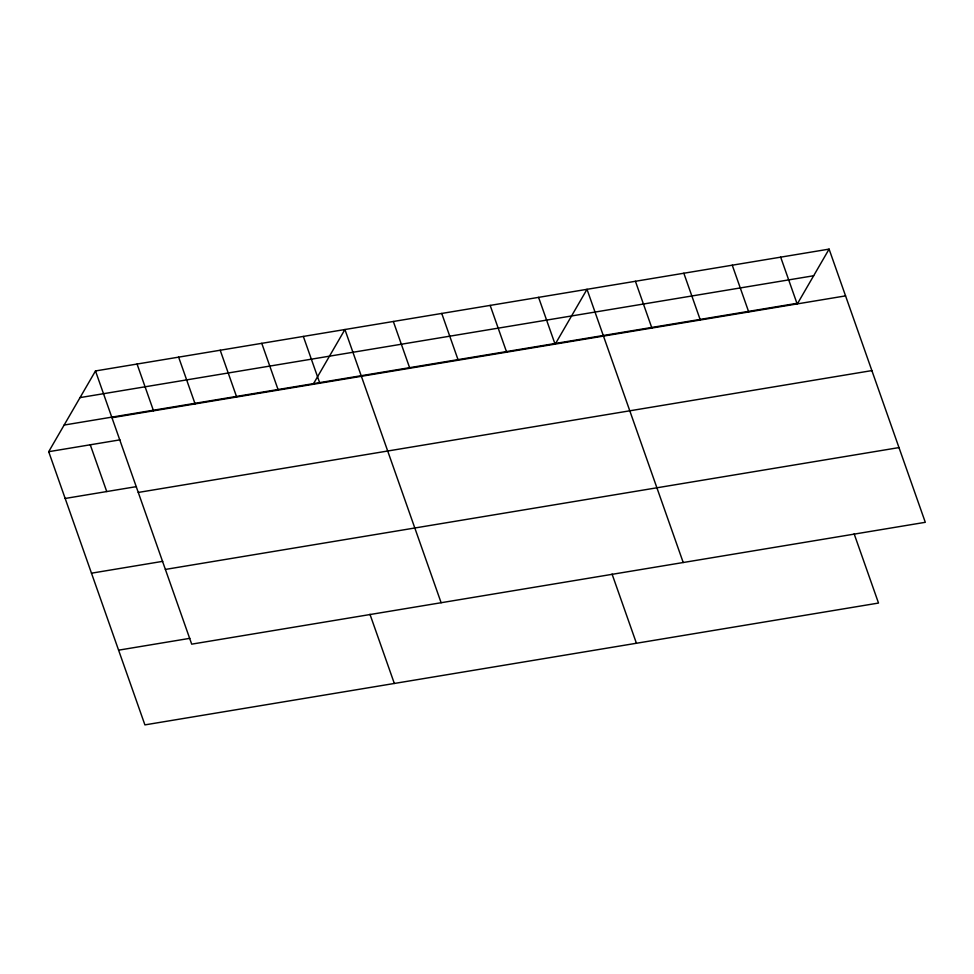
<?xml version="1.0" encoding="UTF-8"?>
<svg xmlns="http://www.w3.org/2000/svg" width="974" height="974" viewBox="0 0 974 974"><rect width="100%" height="100%" fill="white"/><g stroke="black" fill="none" stroke-linecap="round" stroke-linejoin="round"><path stroke-width="1.46" d="M854.149 533.862L878.511 603.052L144.907 724.887L48.7 451.692L95.489 370.948L829.093 249.113L925.3 522.308L191.695 644.155L95.489 370.948M313.567 383.622L344.918 329.529L441.125 602.723M555.655 343.408L587.005 289.315L683.212 562.509M829.093 249.113L797.743 303.206L64.138 425.054M80.051 397.599L813.655 275.752M111.961 417.724L845.566 295.877M48.7 451.692L119.96 439.858M65.173 498.457L136.433 486.623M138.271 492.442L871.876 370.595M91.483 573.187L162.743 561.341M165.385 569.425L898.99 447.59M118.597 650.169L189.857 638.335M780.673 257.148L797.146 303.912M732.253 265.196L748.726 311.96M683.833 273.231L700.306 319.996M635.425 281.279L651.886 328.043M538.585 297.362L555.058 344.126M612.062 574.063L636.424 643.254M490.166 305.398L506.638 352.162M441.746 313.445L458.218 360.21M393.338 321.481L409.798 368.257M303.34 336.432L319.813 383.196M369.962 614.277L394.336 683.468M261.775 343.335L278.247 390.099M220.209 350.238L236.67 397.002M178.632 357.141L195.104 403.906M137.066 364.045L153.527 410.821M90.265 444.789L106.738 491.553"/></g></svg>
